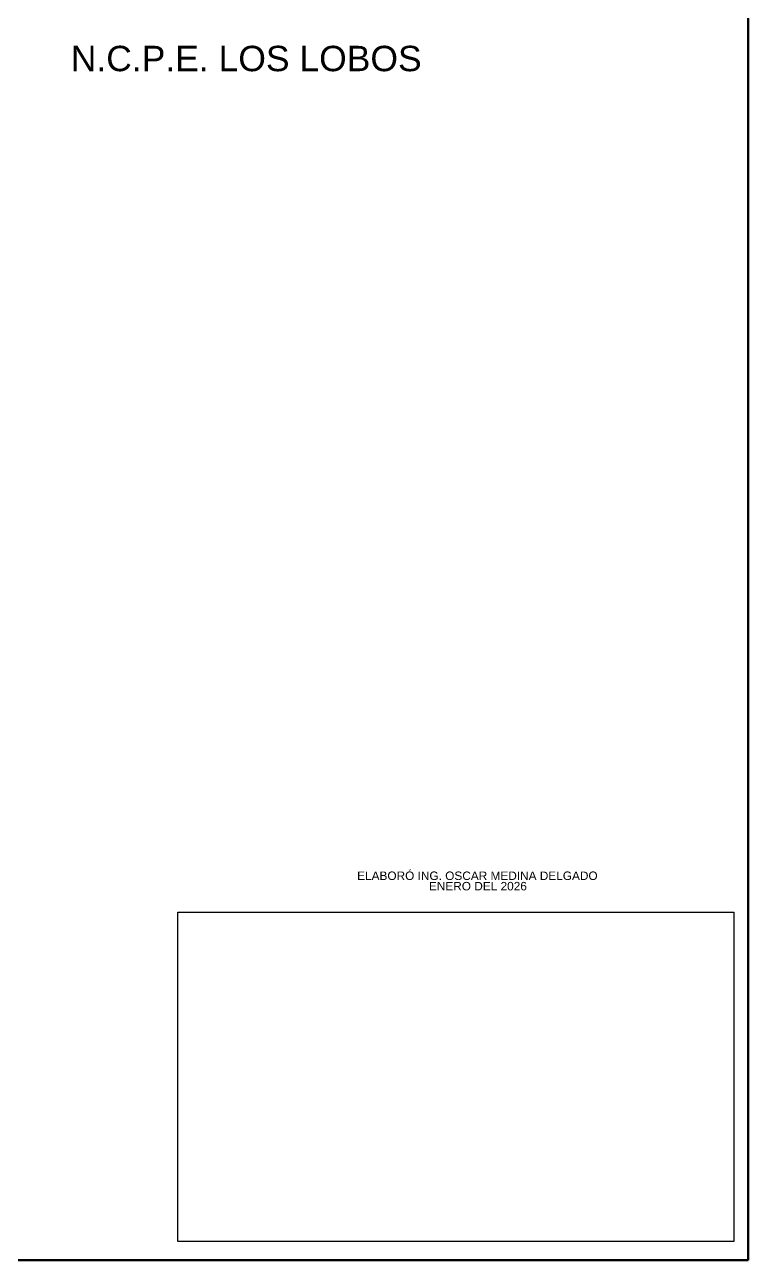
# Model space of a CAD drawing. Header units: metres. Extents: x 500111 to 502674, y 2669847 to 2673197.
# Drawn here: x 501820 to 502674, y 2670249 to 2671709 of the extents above; entities that cross this region are included whole.
import ezdxf
from ezdxf.enums import TextEntityAlignment as Align

# ---------------------------------------------------------------- set-up
doc = ezdxf.new("R2010")
doc.units = ezdxf.units.M
doc.layers.add('CVL_CURV_TX', color=2, linetype='Continuous')
doc.styles.add('ARIAL', font='arial.ttf')
picture_1 = doc.add_image_def('image1.jpg', size_in_pixel=(1579, 936))

msp = doc.modelspace()

# ---------------------------------------------------------------- linework, layer by layer
at = {"layer": 'CVL_CURV_TX', "color": 7, "lineweight": 50}
for p, q in [((502674.3, 2670249.2), (502674.3, 2673196.9)), ((500110.8, 2670249.2), (502674.3, 2670249.2))]:
    msp.add_line(p, q, dxfattribs=at)

# ---------------------------------------------------------------- texts
at = {"layer": 'CVL_CURV_TX', "color": 7, "style": 'ARIAL'}
for s, height, p in [('N.C.P.E. LOS LOBOS', 30, (502081.2, 2671669, 7102)), ('ELABORÓ ING. OSCAR MEDINA DELGADO', 10, (502354.3, 2670704.7, 7102)), ('ENERO DEL 2026', 10, (502354.9, 2670691.2, 7102))]:
    msp.add_text(s, height=height, dxfattribs=at).set_placement(p, align=Align.MIDDLE)

# ---------------------------------------------------------------- pictures from other files: only their frames are drawn
at = {"layer": 'CVL_CURV_TX', "color": 7}
image = msp.add_image(picture_1, insert=(502000.5, 2670271.3), size_in_units=(656.8, 389.3), dxfattribs=at)
image.dxf.flags = 7

doc.saveas('drawing.dxf')
